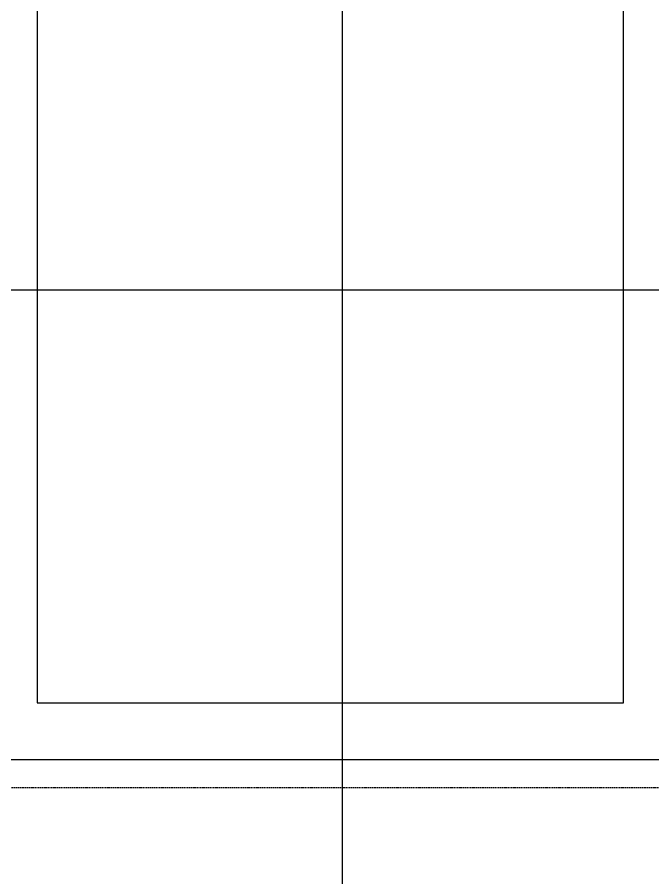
# Model space of a CAD drawing. Extents: x -178977 to 231842, y -29287 to 19916.
# Drawn here: x 11581 to 12393, y 6759 to 7858 of the extents above; entities that cross this region are included whole.
import ezdxf

# ---------------------------------------------------------------- set-up
doc = ezdxf.new("R2010")
doc.units = 0
doc.header["$LTSCALE"] = 0.25
doc.linetypes.add('DASHDOT', pattern=[25.4, 12.7, -6.35, 0, -6.35])
doc.linetypes.add('HIDDEN', pattern=[9.525, 6.35, -3.175])
doc.layers.add('01-First Floor-FUR$0$FALSE CEILING', color=251, linetype='Continuous')
for name, color, linetype, lineweight in [('01-First Floor-FUR$0$LOADING', 253, 'Continuous', 5), ('E-LITE-CLNG-CNDT', 6, 'DASHDOT', 35), ('E-POWR-FLOR-CNDT', 6, 'HIDDEN', 25)]:
    doc.layers.add(name, color=color, linetype=linetype, lineweight=lineweight)

# ---------------------------------------------------------------- blocks, each defined once
blk = doc.blocks.new('01-First Floor-FUR')
at = {"layer": '01-First Floor-FUR$0$FALSE CEILING', "linetype": 'Continuous'}
for p, q in [((11996.4, 5110), (11996.4, 8553.5)), ((8396.4, 7510), (13106, 7510)), ((8396.4, 6910), (13106, 6910))]:
    blk.add_line(p, q, dxfattribs=at)
at = {"layer": '01-First Floor-FUR$0$FALSE CEILING', "elevation": -0.1}
blk.add_lwpolyline([(12356, 8482.3), (11606, 8482.3), (11606, 6982.3), (12356, 6982.3)], close=True, dxfattribs=at)
at = {"layer": '01-First Floor-FUR$0$LOADING', "elevation": -0.1}
blk.add_lwpolyline([(12356, 8482.3), (11606, 8482.3), (11606, 6982.3), (12356, 6982.3)], close=True, dxfattribs=at)

msp = doc.modelspace()

# ---------------------------------------------------------------- linework, layer by layer
at = {"layer": 'E-POWR-FLOR-CNDT'}
msp.add_lwpolyline([(7905.8, 5369.7), (7905.8, 6798.9, -0.414214), (7980.8, 6873.9), (19068.6, 6873.9, 0.31548), (19139.1, 6923.3), (19215.3, 7133)], format="xyb", dxfattribs=at)

# ---------------------------------------------------------------- block references
at = {"layer": 'E-LITE-CLNG-CNDT'}
msp.add_blockref('01-First Floor-FUR', (0, 0), dxfattribs=at)

doc.saveas('drawing.dxf')
